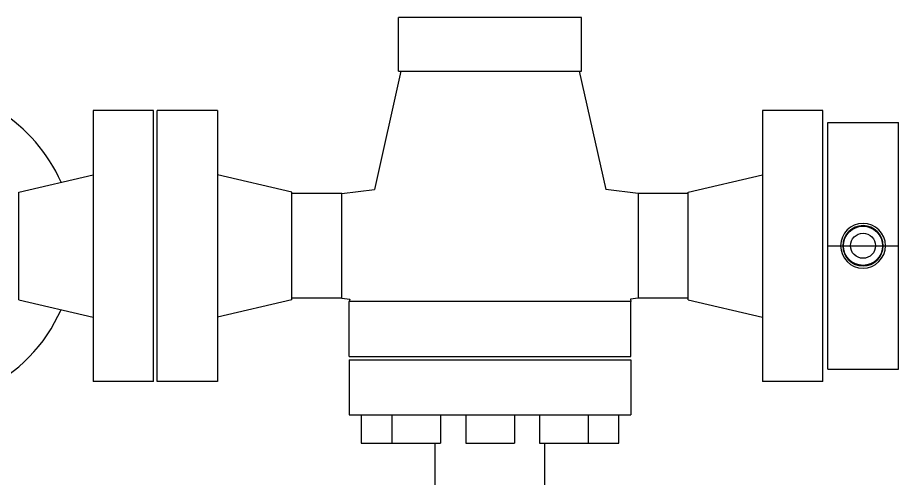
# Model space of a CAD drawing. Header units: millimetres. Extents: x 553637 to 584936, y 5008 to 53898.
# Drawn here: x 562017 to 562764, y 33034 to 33425 of the extents above; entities that cross this region are included whole.
import ezdxf

# ---------------------------------------------------------------- set-up
doc = ezdxf.new("R2010")
doc.units = ezdxf.units.MM
doc.header["$LTSCALE"] = 10
doc.header["$MEASUREMENT"] = 0
doc.layers.add('2', color=2, linetype='Continuous')

msp = doc.modelspace()

# ---------------------------------------------------------------- linework, layer by layer
at = {"layer": '2'}
for p, q in [((562495.53, 33425.49), (562340.06, 33425.49)), ((562340.06, 33379.94), (562340.06, 33425.49)), ((562495.53, 33379.94), (562495.53, 33425.49)), ((562342.09, 33379.94), (562319.6, 33279.48)), ((562340.06, 33379.94), (562495.53, 33379.94)), ((562493.49, 33379.94), (562515.98, 33279.48)), ((562081.11, 33346.49), (562081.11, 33116.49)), ((562132.3, 33346.49), (562081.11, 33346.49)), ((562132.3, 33116.49), (562132.3, 33346.49)), ((562135.3, 33116.49), (562135.3, 33346.49)), ((562186.48, 33346.49), (562135.3, 33346.49)), ((562186.48, 33346.49), (562186.48, 33116.49)), ((562649.11, 33346.49), (562649.11, 33116.49)), ((562700.29, 33346.49), (562649.11, 33346.49)), ((562700.29, 33116.49), (562700.29, 33346.49)), ((562704.29, 33336.48), (562764.29, 33336.48)), ((562704.29, 33126.88), (562704.29, 33336.48)), ((562764.29, 33126.88), (562764.29, 33336.48)), ((562017.9, 33277.27), (562081.11, 33291.99)), ((562249.7, 33277.27), (562186.48, 33291.99)), ((562585.89, 33277.27), (562649.11, 33291.99)), ((562017.9, 33185.7), (562017.9, 33277.27)), ((562249.7, 33185.7), (562249.7, 33277.27)), ((562292.12, 33275.94), (562249.7, 33275.94)), ((562292.12, 33275.94), (562319.6, 33279.48)), ((562292.12, 33187.04), (562292.12, 33275.94)), ((562543.46, 33275.94), (562515.98, 33279.48)), ((562543.46, 33275.94), (562543.46, 33187.04)), ((562585.89, 33275.94), (562543.46, 33275.94)), ((562585.89, 33185.7), (562585.89, 33277.27)), ((562704.29, 33231.68), (562764.29, 33231.68)), ((562017.9, 33185.7), (562081.11, 33170.99)), ((562249.7, 33185.7), (562186.48, 33170.99)), ((562292.12, 33187.04), (562249.7, 33187.04)), ((562292.12, 33187.04), (562298.72, 33186.19)), ((562298.72, 33186.19), (562298.34, 33184.48)), ((562543.46, 33187.04), (562536.87, 33186.19)), ((562536.87, 33186.19), (562537.25, 33184.48)), ((562585.89, 33187.04), (562543.46, 33187.04)), ((562585.89, 33185.7), (562649.11, 33170.99)), ((562537.25, 33184.48), (562298.34, 33184.48)), ((562298.34, 33137.5), (562298.34, 33184.48)), ((562537.25, 33137.5), (562537.25, 33184.48)), ((562298.34, 33137.5), (562537.25, 33137.5)), ((562298.34, 33134.94), (562537.25, 33134.94)), ((562298.34, 33134.94), (562298.34, 33087.96)), ((562537.25, 33134.94), (562537.25, 33087.96)), ((562704.29, 33126.88), (562764.29, 33126.88)), ((562132.3, 33116.49), (562081.11, 33116.49)), ((562186.48, 33116.49), (562135.3, 33116.49)), ((562700.29, 33116.49), (562649.11, 33116.49)), ((562298.34, 33087.96), (562537.25, 33087.96)), ((562308.51, 33087.96), (562308.51, 33064.1)), ((562334.5, 33087.96), (562334.5, 33064.1)), ((562375.74, 33087.96), (562375.74, 33064.1)), ((562397.2, 33087.96), (562397.2, 33064.1)), ((562438.45, 33087.96), (562438.45, 33064.1)), ((562459.89, 33087.96), (562459.89, 33064.1)), ((562501.13, 33087.96), (562501.13, 33064.1)), ((562527.08, 33064.1), (562527.08, 33087.96)), ((562308.51, 33064.1), (562375.74, 33064.1)), ((562371.22, 32867.7), (562371.22, 33064.1)), ((562397.2, 33064.1), (562438.45, 33064.1)), ((562459.89, 33064.1), (562527.08, 33064.1)), ((562464.36, 32867.7), (562464.36, 33064.1))]:
    msp.add_line(p, q, dxfattribs=at)
at = {"layer": '2', "extrusion": (0, 0, -1)}
for radius in [19.05, 17.11]:
    msp.add_circle((-562734.29, 33231.68), radius, dxfattribs=at)
at = {"layer": '2'}
for radius in [16.65, 10.65]:
    msp.add_circle((562734.29, 33231.68), radius, dxfattribs=at)
for start, end in [(23.63607, 160.78741), (295.04521, 336.36393)]:
    msp.add_arc((561930.04, 33231.49), 135, start, end, dxfattribs=at)

doc.saveas('drawing.dxf')
